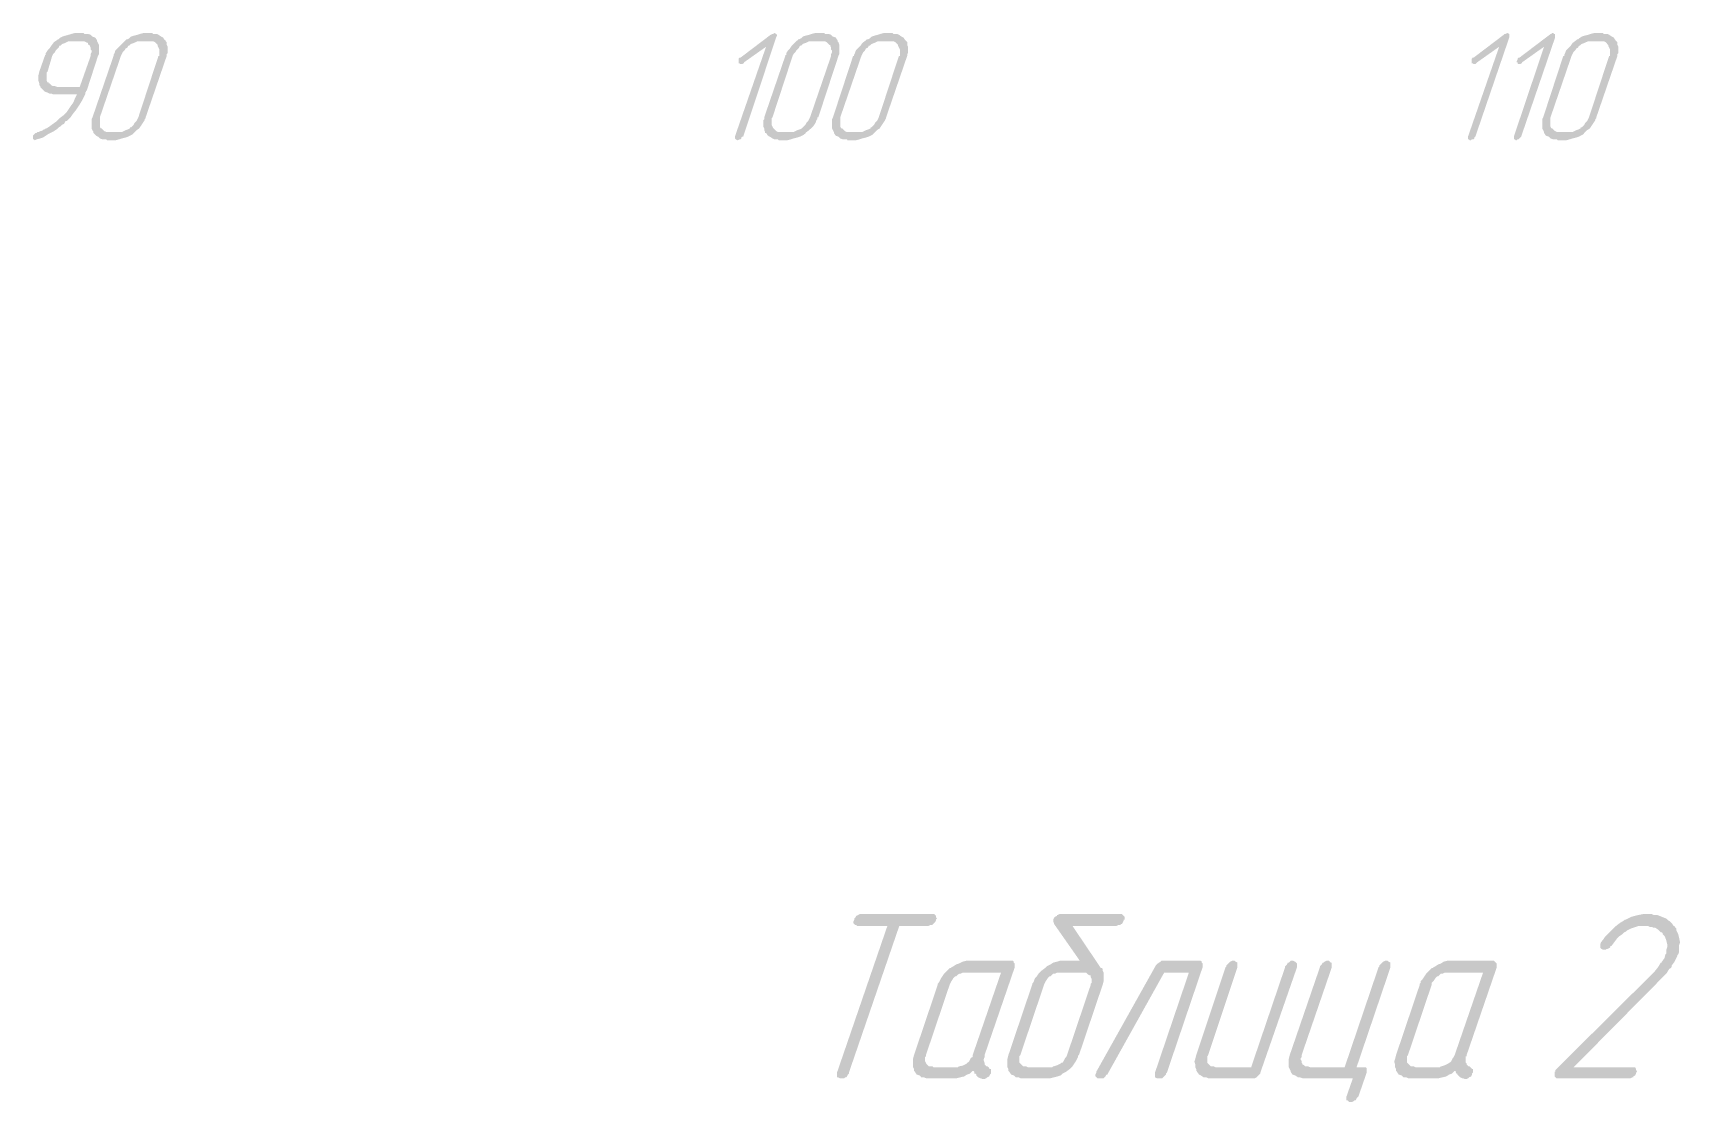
# Model space of a CAD drawing. Extents: x 346 to 4955, y 45 to 639.
# Drawn here: x 1368.75 to 1414.24, y 194.89 to 224.39 of the extents above; entities that cross this region are included whole.
import ezdxf

# ---------------------------------------------------------------- set-up
doc = ezdxf.new("R2010")
doc.units = 0
doc.header["$MEASUREMENT"] = 0
doc.layers.add('PDF _Сплошная заливка', color=7, linetype='CONTINUOUS')

msp = doc.modelspace()

# ---------------------------------------------------------------- hatches: boundary and pattern name
at = {"layer": 'PDF _Сплошная заливка', "transparency": 33554559}
h = msp.add_hatch(color=256, dxfattribs=at)
h.paths.add_polyline_path([(1370.069, 224.166), (1369.816, 224.166), (1369.791, 224.166), (1369.74, 224.166), (1369.69, 224.141), (1369.639, 224.116), (1369.563, 224.09), (1369.513, 224.04), (1369.513, 224.04), (1369.487, 224.04), (1369.462, 223.989), (1369.437, 223.964), (1369.386, 223.913), (1369.361, 223.863), (1369.31, 223.812), (1369.285, 223.761), (1369.158, 223.331), (1369.158, 223.331), (1369.133, 223.306), (1369.133, 223.28), (1369.133, 223.23), (1369.133, 223.179), (1369.133, 223.128), (1369.133, 223.078), (1369.158, 223.027), (1369.184, 223.027), (1369.184, 223.002), (1369.209, 223.002), (1369.234, 222.976), (1369.259, 222.951), (1369.31, 222.926), (1369.361, 222.926), (1369.437, 222.901), (1370.044, 222.901), (1370.348, 223.761), (1370.348, 223.761), (1370.348, 223.787), (1370.348, 223.812), (1370.373, 223.863), (1370.373, 223.913), (1370.348, 223.938), (1370.348, 223.989), (1370.322, 224.04), (1370.322, 224.065), (1370.297, 224.065), (1370.272, 224.09), (1370.272, 224.116), (1370.221, 224.141), (1370.17, 224.166), (1370.12, 224.166)], flags=0)
h.paths.add_polyline_path([(1370.17, 224.369), (1370.221, 224.369), (1370.272, 224.369), (1370.348, 224.344), (1370.398, 224.293), (1370.474, 224.268), (1370.525, 224.192), (1370.525, 224.192), (1370.525, 224.166), (1370.55, 224.116), (1370.575, 224.065), (1370.575, 224.014), (1370.575, 223.938), (1370.575, 223.837), (1370.575, 223.812), (1370.55, 223.761), (1370.246, 222.825), (1370.246, 222.799), (1370.221, 222.799), (1370.221, 222.774), (1370.196, 222.749), (1370.196, 222.698), (1370.17, 222.647), (1370.145, 222.597), (1370.12, 222.546), (1370.044, 222.42), (1369.943, 222.268), (1369.841, 222.141), (1369.791, 222.065), (1369.715, 221.989), (1369.715, 221.989), (1369.69, 221.964), (1369.664, 221.964), (1369.639, 221.939), (1369.614, 221.888), (1369.563, 221.863), (1369.513, 221.812), (1369.462, 221.787), (1369.411, 221.736), (1369.335, 221.685), (1369.184, 221.609), (1369.032, 221.508), (1368.956, 221.483), (1368.854, 221.458), (1368.854, 221.458), (1368.804, 221.432), (1368.804, 221.432), (1368.779, 221.458), (1368.753, 221.458), (1368.753, 221.483), (1368.753, 221.508), (1368.753, 221.533), (1368.753, 221.559), (1368.753, 221.559), (1368.779, 221.584), (1368.804, 221.609), (1368.829, 221.635), (1368.854, 221.635), (1368.854, 221.635), (1368.854, 221.635), (1368.88, 221.66), (1368.88, 221.66), (1368.905, 221.66), (1368.956, 221.685), (1368.981, 221.685), (1369.032, 221.711), (1369.032, 221.711), (1369.032, 221.711), (1369.057, 221.736), (1369.082, 221.736), (1369.108, 221.761), (1369.133, 221.761), (1369.209, 221.812), (1369.31, 221.888), (1369.386, 221.939), (1369.487, 222.04), (1369.588, 222.116), (1369.588, 222.116), (1369.614, 222.141), (1369.614, 222.141), (1369.639, 222.166), (1369.69, 222.217), (1369.74, 222.293), (1369.791, 222.369), (1369.867, 222.47), (1369.917, 222.597), (1369.968, 222.698), (1369.335, 222.698), (1369.31, 222.698), (1369.259, 222.723), (1369.209, 222.723), (1369.158, 222.749), (1369.082, 222.774), (1369.032, 222.825), (1368.981, 222.875), (1368.956, 222.901), (1368.956, 222.926), (1368.93, 222.951), (1368.93, 223.002), (1368.905, 223.078), (1368.905, 223.154), (1368.905, 223.23), (1368.93, 223.331), (1369.082, 223.761), (1369.082, 223.761), (1369.082, 223.761), (1369.082, 223.787), (1369.108, 223.787), (1369.108, 223.837), (1369.158, 223.913), (1369.209, 223.964), (1369.259, 224.04), (1369.335, 224.141), (1369.411, 224.192), (1369.411, 224.192), (1369.437, 224.217), (1369.437, 224.217), (1369.462, 224.217), (1369.513, 224.268), (1369.563, 224.293), (1369.639, 224.318), (1369.74, 224.344), (1369.816, 224.369), (1369.917, 224.394), (1370.145, 224.394)], flags=0)
h = msp.add_hatch(color=256, dxfattribs=at)
h.paths.add_polyline_path([(1371.967, 224.166), (1371.714, 224.166), (1371.689, 224.166), (1371.638, 224.166), (1371.588, 224.141), (1371.537, 224.116), (1371.461, 224.09), (1371.411, 224.04), (1371.411, 224.04), (1371.385, 224.04), (1371.36, 223.989), (1371.309, 223.964), (1371.284, 223.913), (1371.233, 223.863), (1371.208, 223.812), (1371.183, 223.761), (1370.601, 222.065), (1370.601, 222.065), (1370.601, 222.04), (1370.601, 222.014), (1370.601, 221.964), (1370.601, 221.913), (1370.601, 221.863), (1370.601, 221.812), (1370.626, 221.761), (1370.626, 221.761), (1370.651, 221.761), (1370.677, 221.736), (1370.702, 221.711), (1370.727, 221.685), (1370.778, 221.66), (1370.829, 221.66), (1370.879, 221.66), (1371.132, 221.66), (1371.157, 221.66), (1371.208, 221.66), (1371.259, 221.685), (1371.309, 221.711), (1371.385, 221.736), (1371.436, 221.761), (1371.436, 221.787), (1371.461, 221.787), (1371.487, 221.812), (1371.537, 221.863), (1371.562, 221.913), (1371.613, 221.964), (1371.638, 222.014), (1371.664, 222.065), (1372.22, 223.761), (1372.246, 223.761), (1372.246, 223.787), (1372.246, 223.812), (1372.246, 223.863), (1372.246, 223.913), (1372.246, 223.938), (1372.22, 223.989), (1372.195, 224.04), (1372.195, 224.065), (1372.195, 224.065), (1372.17, 224.09), (1372.144, 224.116), (1372.119, 224.141), (1372.069, 224.166), (1372.018, 224.166)], flags=0)
h.paths.add_polyline_path([(1372.069, 224.369), (1372.119, 224.369), (1372.17, 224.369), (1372.22, 224.344), (1372.296, 224.293), (1372.347, 224.268), (1372.398, 224.192), (1372.423, 224.192), (1372.423, 224.166), (1372.448, 224.141), (1372.448, 224.065), (1372.474, 224.014), (1372.474, 223.938), (1372.474, 223.837), (1372.448, 223.812), (1372.448, 223.761), (1371.866, 222.065), (1371.866, 222.065), (1371.866, 222.065), (1371.866, 222.04), (1371.841, 222.014), (1371.841, 221.989), (1371.79, 221.913), (1371.74, 221.837), (1371.689, 221.761), (1371.613, 221.711), (1371.537, 221.635), (1371.537, 221.635), (1371.512, 221.609), (1371.512, 221.609), (1371.487, 221.584), (1371.436, 221.559), (1371.385, 221.533), (1371.309, 221.508), (1371.208, 221.483), (1371.132, 221.458), (1371.031, 221.432), (1370.803, 221.432), (1370.778, 221.458), (1370.727, 221.458), (1370.677, 221.458), (1370.601, 221.483), (1370.55, 221.533), (1370.5, 221.559), (1370.424, 221.635), (1370.424, 221.635), (1370.424, 221.66), (1370.398, 221.711), (1370.373, 221.761), (1370.373, 221.812), (1370.373, 221.888), (1370.373, 221.989), (1370.373, 222.014), (1370.398, 222.065), (1370.98, 223.761), (1370.98, 223.761), (1370.98, 223.761), (1370.98, 223.787), (1370.98, 223.787), (1371.006, 223.837), (1371.031, 223.913), (1371.082, 223.964), (1371.157, 224.04), (1371.233, 224.116), (1371.309, 224.192), (1371.309, 224.192), (1371.309, 224.192), (1371.335, 224.217), (1371.36, 224.217), (1371.411, 224.242), (1371.461, 224.293), (1371.537, 224.318), (1371.638, 224.344), (1371.714, 224.369), (1371.816, 224.394), (1372.043, 224.394)], flags=0)
for points in [[(1389.278, 224.369), (1389.278, 224.369), (1389.303, 224.344), (1389.303, 224.318), (1389.278, 224.268), (1388.367, 221.533), (1388.367, 221.533), (1388.342, 221.533), (1388.316, 221.508), (1388.316, 221.483), (1388.291, 221.458), (1388.266, 221.458), (1388.215, 221.432), (1388.215, 221.432), (1388.164, 221.458), (1388.164, 221.458), (1388.139, 221.483), (1388.139, 221.508), (1388.139, 221.533), (1389, 224.014), (1388.392, 223.584), (1388.392, 223.559), (1388.367, 223.559), (1388.342, 223.533), (1388.316, 223.533), (1388.291, 223.533), (1388.291, 223.533), (1388.266, 223.559), (1388.24, 223.559), (1388.24, 223.584), (1388.24, 223.584), (1388.24, 223.609), (1388.24, 223.66), (1388.24, 223.66), (1388.24, 223.685), (1388.266, 223.711), (1388.291, 223.711), (1389.126, 224.344), (1389.151, 224.344), (1389.151, 224.369), (1389.202, 224.369), (1389.227, 224.394), (1389.227, 224.394)], [(1409.524, 224.369), (1409.524, 224.369), (1409.524, 224.344), (1409.524, 224.318), (1409.524, 224.268), (1408.588, 221.533), (1408.588, 221.533), (1408.588, 221.533), (1408.563, 221.508), (1408.563, 221.483), (1408.537, 221.458), (1408.487, 221.458), (1408.461, 221.432), (1408.436, 221.432), (1408.411, 221.458), (1408.385, 221.458), (1408.385, 221.483), (1408.385, 221.508), (1408.385, 221.533), (1409.246, 224.014), (1408.638, 223.584), (1408.613, 223.559), (1408.613, 223.559), (1408.588, 223.533), (1408.563, 223.533), (1408.537, 223.533), (1408.537, 223.533), (1408.512, 223.559), (1408.487, 223.559), (1408.487, 223.584), (1408.487, 223.584), (1408.487, 223.609), (1408.487, 223.66), (1408.487, 223.66), (1408.487, 223.685), (1408.512, 223.711), (1408.537, 223.711), (1409.372, 224.344), (1409.372, 224.344), (1409.398, 224.369), (1409.423, 224.369), (1409.474, 224.394), (1409.474, 224.394)], [(1410.764, 224.369), (1410.79, 224.369), (1410.79, 224.344), (1410.79, 224.318), (1410.79, 224.268), (1409.853, 221.533), (1409.853, 221.533), (1409.853, 221.533), (1409.828, 221.508), (1409.803, 221.483), (1409.777, 221.458), (1409.752, 221.458), (1409.727, 221.432), (1409.701, 221.432), (1409.676, 221.458), (1409.651, 221.458), (1409.651, 221.483), (1409.651, 221.508), (1409.651, 221.533), (1410.486, 224.014), (1409.879, 223.584), (1409.879, 223.559), (1409.853, 223.559), (1409.828, 223.533), (1409.803, 223.533), (1409.803, 223.533), (1409.777, 223.533), (1409.752, 223.559), (1409.752, 223.559), (1409.752, 223.584), (1409.727, 223.584), (1409.727, 223.609), (1409.752, 223.66), (1409.752, 223.66), (1409.752, 223.685), (1409.777, 223.711), (1409.803, 223.711), (1410.638, 224.344), (1410.638, 224.344), (1410.663, 224.369), (1410.688, 224.369), (1410.714, 224.394), (1410.739, 224.394)], [(1393.641, 200.078), (1393.666, 200.053), (1393.691, 200.028), (1393.691, 200.028), (1393.691, 200.002), (1393.717, 199.952), (1393.691, 199.926), (1393.691, 199.926), (1393.691, 199.901), (1393.666, 199.851), (1393.615, 199.8), (1393.615, 199.8), (1393.59, 199.775), (1393.539, 199.775), (1393.489, 199.749), (1392.679, 199.749), (1391.287, 195.699), (1391.287, 195.673), (1391.262, 195.648), (1391.236, 195.597), (1391.211, 195.572), (1391.186, 195.572), (1391.16, 195.547), (1391.135, 195.547), (1391.085, 195.547), (1391.059, 195.547), (1391.059, 195.547), (1391.034, 195.547), (1390.983, 195.572), (1390.958, 195.572), (1390.958, 195.597), (1390.958, 195.648), (1390.958, 195.699), (1392.35, 199.749), (1391.515, 199.749), (1391.49, 199.775), (1391.464, 199.775), (1391.439, 199.8), (1391.439, 199.8), (1391.414, 199.825), (1391.414, 199.876), (1391.439, 199.926), (1391.439, 199.926), (1391.439, 199.952), (1391.464, 199.977), (1391.49, 200.028), (1391.515, 200.028), (1391.54, 200.053), (1391.591, 200.078), (1391.641, 200.078), (1393.615, 200.078)], [(1413.431, 200.078), (1413.457, 200.078), (1413.507, 200.053), (1413.609, 200.053), (1413.735, 200.002), (1413.862, 199.952), (1413.912, 199.901), (1413.963, 199.876), (1414.013, 199.825), (1414.064, 199.749), (1414.064, 199.749), (1414.089, 199.749), (1414.089, 199.724), (1414.115, 199.699), (1414.14, 199.673), (1414.14, 199.623), (1414.191, 199.521), (1414.216, 199.42), (1414.241, 199.294), (1414.216, 199.218), (1414.216, 199.142), (1414.216, 199.04), (1414.191, 198.965), (1414.191, 198.965), (1414.165, 198.939), (1414.165, 198.914), (1414.14, 198.863), (1414.115, 198.813), (1414.089, 198.762), (1414.013, 198.661), (1414.013, 198.635), (1414.013, 198.635), (1413.988, 198.585), (1413.938, 198.559), (1413.912, 198.509), (1413.862, 198.433), (1413.811, 198.382), (1413.735, 198.306), (1411.306, 195.851), (1412.951, 195.851), (1412.976, 195.851), (1413.001, 195.851), (1413.026, 195.8), (1413.026, 195.8), (1413.026, 195.775), (1413.052, 195.724), (1413.026, 195.699), (1413.026, 195.699), (1413.026, 195.673), (1413.001, 195.623), (1412.951, 195.597), (1412.951, 195.572), (1412.925, 195.572), (1412.875, 195.547), (1412.824, 195.547), (1410.875, 195.547), (1410.85, 195.547), (1410.825, 195.547), (1410.774, 195.597), (1410.774, 195.597), (1410.774, 195.623), (1410.774, 195.648), (1410.774, 195.699), (1410.774, 195.724), (1410.799, 195.724), (1410.799, 195.775), (1410.825, 195.8), (1413.533, 198.484), (1413.634, 198.61), (1413.71, 198.737), (1413.735, 198.737), (1413.735, 198.737), (1413.735, 198.762), (1413.76, 198.787), (1413.811, 198.863), (1413.836, 198.965), (1413.836, 198.965), (1413.862, 198.99), (1413.862, 199.015), (1413.862, 199.091), (1413.887, 199.167), (1413.887, 199.243), (1413.862, 199.344), (1413.836, 199.42), (1413.811, 199.471), (1413.76, 199.521), (1413.76, 199.521), (1413.76, 199.547), (1413.735, 199.572), (1413.71, 199.572), (1413.685, 199.597), (1413.634, 199.648), (1413.558, 199.699), (1413.533, 199.699), (1413.533, 199.699), (1413.507, 199.699), (1413.457, 199.724), (1413.406, 199.724), (1413.355, 199.749), (1413.254, 199.749), (1413.204, 199.749), (1413.178, 199.749), (1413.102, 199.749), (1413.026, 199.724), (1412.951, 199.699), (1412.875, 199.673), (1412.773, 199.623), (1412.773, 199.623), (1412.748, 199.597), (1412.698, 199.572), (1412.647, 199.521), (1412.571, 199.471), (1412.495, 199.395), (1412.419, 199.294), (1412.343, 199.192), (1412.318, 199.192), (1412.318, 199.167), (1412.293, 199.142), (1412.242, 199.116), (1412.242, 199.116), (1412.217, 199.116), (1412.191, 199.091), (1412.141, 199.091), (1412.141, 199.091), (1412.115, 199.091), (1412.065, 199.116), (1412.039, 199.142), (1412.039, 199.142), (1412.039, 199.167), (1412.039, 199.192), (1412.039, 199.243), (1412.065, 199.319), (1412.065, 199.319), (1412.09, 199.319), (1412.09, 199.344), (1412.115, 199.37), (1412.166, 199.446), (1412.242, 199.521), (1412.343, 199.623), (1412.444, 199.724), (1412.571, 199.825), (1412.698, 199.901), (1412.698, 199.901), (1412.698, 199.901), (1412.723, 199.926), (1412.748, 199.926), (1412.799, 199.952), (1412.9, 200.002), (1413.001, 200.028), (1413.102, 200.053), (1413.229, 200.078), (1413.355, 200.078), (1413.381, 200.078)], [(1401.005, 198.787), (1401.031, 198.762), (1401.031, 198.737), (1401.056, 198.711), (1401.056, 198.686), (1401.056, 198.61), (1400.069, 195.699), (1400.044, 195.673), (1400.044, 195.648), (1400.018, 195.623), (1399.968, 195.572), (1399.968, 195.572), (1399.942, 195.547), (1399.892, 195.547), (1399.841, 195.547), (1399.841, 195.547), (1399.816, 195.547), (1399.79, 195.547), (1399.74, 195.572), (1399.74, 195.572), (1399.74, 195.597), (1399.74, 195.648), (1399.74, 195.699), (1400.676, 198.458), (1399.993, 198.458), (1398.424, 195.648), (1398.424, 195.648), (1398.399, 195.648), (1398.373, 195.597), (1398.323, 195.547), (1398.272, 195.547), (1398.221, 195.547), (1398.221, 195.547), (1398.196, 195.547), (1398.145, 195.547), (1398.12, 195.572), (1398.12, 195.572), (1398.095, 195.597), (1398.095, 195.648), (1398.12, 195.699), (1398.12, 195.724), (1399.765, 198.661), (1399.765, 198.661), (1399.79, 198.686), (1399.816, 198.711), (1399.892, 198.762), (1399.917, 198.787), (1399.968, 198.787), (1400.98, 198.787)], [(1403.561, 198.787), (1403.612, 198.762), (1403.637, 198.737), (1403.637, 198.737), (1403.663, 198.711), (1403.663, 198.661), (1403.663, 198.61), (1402.65, 195.699), (1402.65, 195.699), (1402.65, 195.673), (1402.625, 195.648), (1402.6, 195.623), (1402.574, 195.597), (1402.549, 195.572), (1402.498, 195.547), (1402.448, 195.547), (1401.258, 195.547), (1401.208, 195.547), (1401.157, 195.572), (1401.081, 195.572), (1401.005, 195.623), (1400.955, 195.648), (1400.904, 195.724), (1400.904, 195.724), (1400.879, 195.749), (1400.879, 195.8), (1400.853, 195.851), (1400.853, 195.927), (1400.828, 196.003), (1400.853, 196.078), (1400.879, 196.18), (1401.689, 198.61), (1401.714, 198.635), (1401.714, 198.661), (1401.739, 198.686), (1401.79, 198.737), (1401.79, 198.737), (1401.815, 198.762), (1401.866, 198.787), (1401.916, 198.787), (1401.916, 198.787), (1401.942, 198.787), (1401.967, 198.762), (1402.018, 198.737), (1402.018, 198.737), (1402.018, 198.711), (1402.018, 198.661), (1402.018, 198.61), (1401.208, 196.18), (1401.208, 196.18), (1401.182, 196.154), (1401.182, 196.129), (1401.182, 196.104), (1401.182, 196.053), (1401.182, 196.028), (1401.182, 195.977), (1401.208, 195.952), (1401.208, 195.952), (1401.233, 195.927), (1401.258, 195.901), (1401.284, 195.876), (1401.309, 195.876), (1401.36, 195.876), (1401.41, 195.851), (1402.397, 195.851), (1403.334, 198.61), (1403.334, 198.635), (1403.359, 198.661), (1403.384, 198.686), (1403.41, 198.737), (1403.435, 198.737), (1403.46, 198.762), (1403.485, 198.787), (1403.536, 198.787)], [(1406.168, 198.787), (1406.193, 198.762), (1406.244, 198.737), (1406.244, 198.737), (1406.244, 198.711), (1406.244, 198.661), (1406.244, 198.61), (1405.308, 195.851), (1405.485, 195.851), (1405.51, 195.851), (1405.561, 195.851), (1405.586, 195.825), (1405.586, 195.8), (1405.586, 195.749), (1405.586, 195.699), (1405.358, 195.041), (1405.358, 195.041), (1405.333, 195.015), (1405.308, 194.99), (1405.282, 194.939), (1405.257, 194.939), (1405.232, 194.914), (1405.181, 194.889), (1405.13, 194.889), (1405.13, 194.889), (1405.105, 194.889), (1405.08, 194.914), (1405.055, 194.939), (1405.029, 194.939), (1405.029, 194.965), (1405.029, 194.99), (1405.029, 195.041), (1405.206, 195.547), (1403.84, 195.547), (1403.814, 195.547), (1403.738, 195.572), (1403.688, 195.572), (1403.612, 195.623), (1403.536, 195.648), (1403.485, 195.724), (1403.485, 195.724), (1403.485, 195.749), (1403.46, 195.8), (1403.435, 195.851), (1403.435, 195.927), (1403.435, 196.003), (1403.435, 196.078), (1403.46, 196.18), (1404.295, 198.61), (1404.295, 198.635), (1404.321, 198.661), (1404.346, 198.686), (1404.371, 198.737), (1404.397, 198.737), (1404.422, 198.762), (1404.472, 198.787), (1404.498, 198.787), (1404.523, 198.787), (1404.548, 198.787), (1404.574, 198.762), (1404.599, 198.737), (1404.624, 198.737), (1404.624, 198.711), (1404.624, 198.661), (1404.624, 198.61), (1403.789, 196.18), (1403.789, 196.18), (1403.789, 196.154), (1403.789, 196.129), (1403.764, 196.104), (1403.764, 196.053), (1403.789, 196.028), (1403.789, 195.977), (1403.814, 195.952), (1403.814, 195.952), (1403.814, 195.927), (1403.865, 195.901), (1403.89, 195.876), (1403.916, 195.876), (1403.966, 195.876), (1404.017, 195.851), (1404.979, 195.851), (1405.915, 198.61), (1405.94, 198.635), (1405.94, 198.661), (1405.966, 198.686), (1406.016, 198.737), (1406.016, 198.737), (1406.041, 198.762), (1406.092, 198.787), (1406.143, 198.787), (1406.143, 198.787)]]:
    msp.add_hatch(color=256, dxfattribs=at).paths.add_polyline_path(points)
h = msp.add_hatch(color=256, dxfattribs=at)
h.paths.add_polyline_path([(1390.518, 224.166), (1390.265, 224.166), (1390.24, 224.166), (1390.189, 224.166), (1390.138, 224.141), (1390.088, 224.116), (1390.012, 224.09), (1389.961, 224.04), (1389.961, 224.04), (1389.936, 224.04), (1389.911, 223.989), (1389.885, 223.964), (1389.835, 223.913), (1389.809, 223.863), (1389.759, 223.812), (1389.733, 223.761), (1389.177, 222.065), (1389.177, 222.065), (1389.151, 222.04), (1389.151, 222.014), (1389.151, 221.964), (1389.151, 221.913), (1389.151, 221.863), (1389.177, 221.812), (1389.202, 221.761), (1389.202, 221.761), (1389.202, 221.761), (1389.227, 221.736), (1389.253, 221.711), (1389.278, 221.685), (1389.329, 221.66), (1389.379, 221.66), (1389.455, 221.66), (1389.683, 221.66), (1389.708, 221.66), (1389.759, 221.66), (1389.809, 221.685), (1389.86, 221.711), (1389.936, 221.736), (1389.987, 221.761), (1390.012, 221.787), (1390.012, 221.787), (1390.037, 221.812), (1390.088, 221.863), (1390.113, 221.913), (1390.164, 221.964), (1390.189, 222.014), (1390.214, 222.065), (1390.796, 223.761), (1390.796, 223.761), (1390.796, 223.787), (1390.796, 223.812), (1390.822, 223.863), (1390.822, 223.913), (1390.796, 223.938), (1390.796, 223.989), (1390.771, 224.04), (1390.771, 224.065), (1390.746, 224.065), (1390.72, 224.09), (1390.695, 224.116), (1390.67, 224.141), (1390.619, 224.166), (1390.569, 224.166)], flags=0)
h.paths.add_polyline_path([(1390.619, 224.369), (1390.67, 224.369), (1390.72, 224.369), (1390.796, 224.344), (1390.847, 224.293), (1390.923, 224.268), (1390.974, 224.192), (1390.974, 224.192), (1390.974, 224.166), (1390.999, 224.141), (1391.024, 224.065), (1391.024, 224.014), (1391.024, 223.938), (1391.024, 223.837), (1391.024, 223.812), (1390.999, 223.761), (1390.442, 222.065), (1390.442, 222.065), (1390.417, 222.065), (1390.417, 222.04), (1390.417, 222.014), (1390.392, 221.989), (1390.366, 221.913), (1390.316, 221.837), (1390.24, 221.761), (1390.189, 221.711), (1390.088, 221.635), (1390.088, 221.635), (1390.088, 221.609), (1390.062, 221.609), (1390.037, 221.584), (1389.987, 221.559), (1389.936, 221.533), (1389.86, 221.508), (1389.759, 221.483), (1389.683, 221.458), (1389.582, 221.432), (1389.354, 221.432), (1389.329, 221.458), (1389.278, 221.458), (1389.227, 221.458), (1389.177, 221.483), (1389.101, 221.533), (1389.05, 221.559), (1389, 221.635), (1388.974, 221.635), (1388.974, 221.66), (1388.949, 221.711), (1388.949, 221.761), (1388.924, 221.812), (1388.924, 221.888), (1388.924, 221.989), (1388.949, 222.014), (1388.949, 222.065), (1389.531, 223.761), (1389.531, 223.761), (1389.531, 223.761), (1389.531, 223.787), (1389.556, 223.787), (1389.556, 223.837), (1389.607, 223.913), (1389.658, 223.964), (1389.708, 224.04), (1389.784, 224.116), (1389.86, 224.192), (1389.86, 224.192), (1389.885, 224.192), (1389.885, 224.217), (1389.911, 224.217), (1389.961, 224.242), (1390.012, 224.293), (1390.088, 224.318), (1390.189, 224.344), (1390.265, 224.369), (1390.366, 224.394), (1390.619, 224.394)], flags=0)
h = msp.add_hatch(color=256, dxfattribs=at)
h.paths.add_polyline_path([(1392.391, 224.166), (1392.163, 224.166), (1392.138, 224.166), (1392.087, 224.166), (1392.036, 224.141), (1391.986, 224.116), (1391.91, 224.09), (1391.859, 224.04), (1391.859, 224.04), (1391.834, 224.04), (1391.809, 223.989), (1391.758, 223.964), (1391.733, 223.913), (1391.682, 223.863), (1391.657, 223.812), (1391.632, 223.761), (1391.049, 222.065), (1391.049, 222.065), (1391.049, 222.04), (1391.049, 222.014), (1391.049, 221.964), (1391.049, 221.913), (1391.049, 221.863), (1391.049, 221.812), (1391.075, 221.761), (1391.075, 221.761), (1391.1, 221.761), (1391.125, 221.736), (1391.151, 221.711), (1391.176, 221.685), (1391.227, 221.66), (1391.277, 221.66), (1391.328, 221.66), (1391.581, 221.66), (1391.606, 221.66), (1391.657, 221.66), (1391.708, 221.685), (1391.758, 221.711), (1391.834, 221.736), (1391.885, 221.761), (1391.885, 221.787), (1391.91, 221.787), (1391.935, 221.812), (1391.986, 221.863), (1392.011, 221.913), (1392.062, 221.964), (1392.087, 222.014), (1392.112, 222.065), (1392.669, 223.761), (1392.695, 223.761), (1392.695, 223.787), (1392.695, 223.812), (1392.695, 223.863), (1392.695, 223.913), (1392.695, 223.938), (1392.669, 223.989), (1392.644, 224.04), (1392.644, 224.065), (1392.644, 224.065), (1392.619, 224.09), (1392.593, 224.116), (1392.568, 224.141), (1392.517, 224.166), (1392.467, 224.166)], flags=0)
h.paths.add_polyline_path([(1392.517, 224.369), (1392.568, 224.369), (1392.619, 224.369), (1392.669, 224.344), (1392.745, 224.293), (1392.796, 224.268), (1392.846, 224.192), (1392.846, 224.192), (1392.872, 224.166), (1392.897, 224.141), (1392.897, 224.065), (1392.922, 224.014), (1392.922, 223.938), (1392.922, 223.837), (1392.897, 223.812), (1392.897, 223.761), (1392.315, 222.065), (1392.315, 222.065), (1392.315, 222.065), (1392.315, 222.04), (1392.29, 222.014), (1392.29, 221.989), (1392.239, 221.913), (1392.188, 221.837), (1392.138, 221.761), (1392.062, 221.711), (1391.986, 221.635), (1391.986, 221.635), (1391.961, 221.609), (1391.961, 221.609), (1391.935, 221.584), (1391.885, 221.559), (1391.834, 221.533), (1391.758, 221.508), (1391.657, 221.483), (1391.581, 221.458), (1391.48, 221.432), (1391.252, 221.432), (1391.227, 221.458), (1391.176, 221.458), (1391.125, 221.458), (1391.049, 221.483), (1390.999, 221.533), (1390.923, 221.559), (1390.872, 221.635), (1390.872, 221.635), (1390.872, 221.66), (1390.847, 221.711), (1390.822, 221.761), (1390.822, 221.812), (1390.822, 221.888), (1390.822, 221.989), (1390.822, 222.014), (1390.847, 222.065), (1391.404, 223.761), (1391.404, 223.761), (1391.429, 223.761), (1391.429, 223.787), (1391.429, 223.787), (1391.454, 223.837), (1391.48, 223.913), (1391.53, 223.964), (1391.606, 224.04), (1391.657, 224.116), (1391.758, 224.192), (1391.758, 224.192), (1391.758, 224.192), (1391.783, 224.217), (1391.809, 224.217), (1391.859, 224.242), (1391.91, 224.293), (1391.986, 224.318), (1392.087, 224.344), (1392.163, 224.369), (1392.264, 224.394), (1392.492, 224.394)], flags=0)
h = msp.add_hatch(color=256, dxfattribs=at)
h.paths.add_polyline_path([(1412.004, 224.166), (1411.777, 224.166), (1411.751, 224.166), (1411.701, 224.166), (1411.65, 224.141), (1411.599, 224.116), (1411.524, 224.09), (1411.473, 224.04), (1411.448, 224.04), (1411.448, 224.04), (1411.422, 223.989), (1411.372, 223.964), (1411.346, 223.913), (1411.296, 223.863), (1411.27, 223.812), (1411.245, 223.761), (1410.663, 222.065), (1410.663, 222.065), (1410.663, 222.04), (1410.663, 222.014), (1410.663, 221.964), (1410.663, 221.913), (1410.663, 221.863), (1410.663, 221.812), (1410.688, 221.761), (1410.688, 221.761), (1410.714, 221.761), (1410.739, 221.736), (1410.764, 221.711), (1410.79, 221.685), (1410.84, 221.66), (1410.891, 221.66), (1410.941, 221.66), (1411.194, 221.66), (1411.22, 221.66), (1411.27, 221.66), (1411.321, 221.685), (1411.372, 221.711), (1411.448, 221.736), (1411.498, 221.761), (1411.498, 221.787), (1411.524, 221.787), (1411.549, 221.812), (1411.599, 221.863), (1411.625, 221.913), (1411.675, 221.964), (1411.701, 222.014), (1411.726, 222.065), (1412.283, 223.761), (1412.308, 223.761), (1412.308, 223.787), (1412.308, 223.812), (1412.308, 223.863), (1412.308, 223.913), (1412.308, 223.938), (1412.283, 223.989), (1412.257, 224.04), (1412.257, 224.065), (1412.257, 224.065), (1412.232, 224.09), (1412.207, 224.116), (1412.182, 224.141), (1412.131, 224.166), (1412.08, 224.166)], flags=0)
h.paths.add_polyline_path([(1412.131, 224.369), (1412.182, 224.369), (1412.232, 224.369), (1412.283, 224.344), (1412.359, 224.293), (1412.409, 224.268), (1412.46, 224.192), (1412.46, 224.192), (1412.485, 224.166), (1412.511, 224.141), (1412.511, 224.065), (1412.536, 224.014), (1412.536, 223.938), (1412.536, 223.837), (1412.511, 223.812), (1412.511, 223.761), (1411.928, 222.065), (1411.928, 222.065), (1411.928, 222.065), (1411.928, 222.04), (1411.903, 222.014), (1411.903, 221.989), (1411.853, 221.913), (1411.802, 221.837), (1411.751, 221.761), (1411.675, 221.711), (1411.599, 221.635), (1411.599, 221.635), (1411.574, 221.609), (1411.574, 221.609), (1411.549, 221.584), (1411.498, 221.559), (1411.448, 221.533), (1411.372, 221.508), (1411.27, 221.483), (1411.194, 221.458), (1411.093, 221.432), (1410.866, 221.432), (1410.84, 221.458), (1410.79, 221.458), (1410.739, 221.458), (1410.663, 221.483), (1410.612, 221.533), (1410.537, 221.559), (1410.486, 221.635), (1410.486, 221.635), (1410.486, 221.66), (1410.461, 221.711), (1410.435, 221.761), (1410.435, 221.812), (1410.435, 221.888), (1410.435, 221.989), (1410.435, 222.014), (1410.461, 222.065), (1411.017, 223.761), (1411.017, 223.761), (1411.043, 223.761), (1411.043, 223.787), (1411.043, 223.787), (1411.068, 223.837), (1411.093, 223.913), (1411.144, 223.964), (1411.22, 224.04), (1411.27, 224.116), (1411.372, 224.192), (1411.372, 224.192), (1411.372, 224.192), (1411.397, 224.217), (1411.422, 224.217), (1411.448, 224.242), (1411.524, 224.293), (1411.599, 224.318), (1411.701, 224.344), (1411.777, 224.369), (1411.878, 224.394), (1412.106, 224.394)], flags=0)
h = msp.add_hatch(color=256, dxfattribs=at)
h.paths.add_polyline_path([(1397.766, 198.458), (1397.083, 198.458), (1397.057, 198.458), (1397.032, 198.458), (1396.981, 198.433), (1396.931, 198.433), (1396.905, 198.408), (1396.855, 198.357), (1396.83, 198.357), (1396.83, 198.357), (1396.804, 198.332), (1396.779, 198.306), (1396.728, 198.23), (1396.703, 198.18), (1396.678, 198.129), (1396.02, 196.18), (1396.02, 196.18), (1395.994, 196.154), (1395.994, 196.129), (1395.994, 196.104), (1395.994, 196.053), (1395.994, 196.028), (1395.994, 195.977), (1396.02, 195.952), (1396.02, 195.952), (1396.045, 195.927), (1396.07, 195.901), (1396.096, 195.876), (1396.146, 195.876), (1396.171, 195.876), (1396.222, 195.851), (1396.905, 195.851), (1396.931, 195.876), (1396.956, 195.876), (1397.032, 195.901), (1397.083, 195.927), (1397.133, 195.952), (1397.133, 195.952), (1397.158, 195.977), (1397.184, 195.977), (1397.209, 196.003), (1397.26, 196.104), (1397.285, 196.129), (1397.31, 196.18), (1397.968, 198.129), (1397.968, 198.129), (1397.968, 198.154), (1397.994, 198.18), (1397.994, 198.205), (1397.994, 198.256), (1397.994, 198.281), (1397.968, 198.332), (1397.968, 198.357), (1397.968, 198.382), (1397.943, 198.382), (1397.892, 198.408), (1397.867, 198.433), (1397.842, 198.458), (1397.791, 198.458)], flags=0)
h.paths.add_polyline_path([(1398.829, 200.078), (1398.854, 200.053), (1398.879, 200.028), (1398.879, 200.028), (1398.905, 200.002), (1398.905, 199.952), (1398.905, 199.926), (1398.879, 199.926), (1398.879, 199.901), (1398.854, 199.851), (1398.829, 199.8), (1398.803, 199.8), (1398.778, 199.775), (1398.728, 199.775), (1398.677, 199.749), (1397.462, 199.749), (1398.247, 198.585), (1398.247, 198.585), (1398.272, 198.585), (1398.272, 198.585), (1398.297, 198.559), (1398.297, 198.509), (1398.323, 198.458), (1398.323, 198.382), (1398.323, 198.306), (1398.323, 198.23), (1398.297, 198.129), (1397.639, 196.18), (1397.614, 196.18), (1397.614, 196.129), (1397.589, 196.078), (1397.563, 196.028), (1397.513, 195.952), (1397.462, 195.876), (1397.386, 195.8), (1397.285, 195.724), (1397.285, 195.724), (1397.234, 195.699), (1397.184, 195.673), (1397.133, 195.623), (1397.057, 195.597), (1396.956, 195.572), (1396.855, 195.547), (1396.754, 195.547), (1396.07, 195.547), (1396.02, 195.547), (1395.969, 195.572), (1395.893, 195.572), (1395.842, 195.623), (1395.767, 195.648), (1395.716, 195.724), (1395.716, 195.724), (1395.691, 195.749), (1395.691, 195.8), (1395.665, 195.851), (1395.665, 195.927), (1395.665, 196.003), (1395.665, 196.078), (1395.691, 196.18), (1396.349, 198.129), (1396.349, 198.154), (1396.374, 198.18), (1396.399, 198.23), (1396.425, 198.306), (1396.475, 198.357), (1396.526, 198.433), (1396.602, 198.509), (1396.703, 198.585), (1396.703, 198.585), (1396.754, 198.635), (1396.804, 198.661), (1396.855, 198.686), (1396.931, 198.737), (1397.032, 198.762), (1397.108, 198.787), (1397.209, 198.787), (1397.665, 198.787), (1396.956, 199.8), (1396.931, 199.876), (1396.931, 199.876), (1396.931, 199.901), (1396.931, 199.926), (1396.931, 199.952), (1396.956, 199.952), (1396.956, 199.977), (1396.981, 200.002), (1397.032, 200.028), (1397.032, 200.053), (1397.057, 200.053), (1397.108, 200.078), (1397.158, 200.078), (1398.803, 200.078)], flags=0)
h = msp.add_hatch(color=256, dxfattribs=at)
h.paths.add_polyline_path([(1395.488, 198.458), (1394.476, 198.458), (1394.451, 198.458), (1394.425, 198.458), (1394.375, 198.433), (1394.349, 198.433), (1394.299, 198.408), (1394.248, 198.357), (1394.248, 198.357), (1394.223, 198.357), (1394.197, 198.332), (1394.172, 198.306), (1394.122, 198.23), (1394.096, 198.18), (1394.071, 198.129), (1393.413, 196.18), (1393.413, 196.18), (1393.413, 196.154), (1393.388, 196.129), (1393.388, 196.104), (1393.388, 196.053), (1393.388, 196.028), (1393.413, 195.977), (1393.413, 195.952), (1393.438, 195.952), (1393.438, 195.927), (1393.464, 195.901), (1393.489, 195.876), (1393.539, 195.876), (1393.59, 195.876), (1393.615, 195.851), (1394.299, 195.851), (1394.324, 195.876), (1394.349, 195.876), (1394.451, 195.901), (1394.501, 195.927), (1394.526, 195.952), (1394.552, 195.952), (1394.552, 195.977), (1394.577, 195.977), (1394.602, 196.003), (1394.653, 196.104), (1394.704, 196.129), (1394.704, 196.18)], flags=0)
h.paths.add_polyline_path([(1395.817, 198.787), (1395.842, 198.762), (1395.842, 198.737), (1395.868, 198.711), (1395.868, 198.686), (1395.868, 198.61), (1395.033, 196.18), (1395.033, 196.18), (1395.033, 196.154), (1395.033, 196.154), (1395.033, 196.129), (1395.007, 196.053), (1395.033, 195.977), (1395.033, 195.977), (1395.033, 195.952), (1395.033, 195.927), (1395.083, 195.876), (1395.109, 195.876), (1395.134, 195.851), (1395.159, 195.851), (1395.159, 195.825), (1395.184, 195.8), (1395.21, 195.8), (1395.21, 195.775), (1395.21, 195.724), (1395.21, 195.699), (1395.21, 195.673), (1395.184, 195.648), (1395.159, 195.597), (1395.109, 195.572), (1395.109, 195.572), (1395.083, 195.547), (1395.033, 195.522), (1394.982, 195.522), (1394.931, 195.547), (1394.931, 195.547), (1394.906, 195.547), (1394.855, 195.572), (1394.805, 195.623), (1394.805, 195.623), (1394.805, 195.648), (1394.78, 195.673), (1394.754, 195.673), (1394.754, 195.724), (1394.729, 195.749), (1394.704, 195.749), (1394.678, 195.724), (1394.628, 195.673), (1394.552, 195.648), (1394.476, 195.597), (1394.375, 195.572), (1394.273, 195.547), (1394.172, 195.547), (1393.464, 195.547), (1393.413, 195.547), (1393.362, 195.572), (1393.286, 195.572), (1393.236, 195.623), (1393.16, 195.648), (1393.109, 195.724), (1393.109, 195.724), (1393.084, 195.749), (1393.084, 195.8), (1393.059, 195.851), (1393.059, 195.927), (1393.059, 196.003), (1393.059, 196.078), (1393.084, 196.18), (1393.742, 198.129), (1393.742, 198.154), (1393.767, 198.18), (1393.793, 198.23), (1393.818, 198.281), (1393.868, 198.357), (1393.919, 198.433), (1393.995, 198.509), (1394.071, 198.585), (1394.096, 198.585), (1394.122, 198.61), (1394.172, 198.635), (1394.248, 198.686), (1394.324, 198.711), (1394.425, 198.762), (1394.526, 198.787), (1394.628, 198.787), (1395.792, 198.787)], flags=0)
h = msp.add_hatch(color=256, dxfattribs=at)
h.paths.add_polyline_path([(1408.8, 198.458), (1407.788, 198.458), (1407.762, 198.458), (1407.737, 198.458), (1407.687, 198.433), (1407.636, 198.433), (1407.611, 198.408), (1407.56, 198.357), (1407.535, 198.357), (1407.535, 198.357), (1407.509, 198.332), (1407.484, 198.306), (1407.433, 198.23), (1407.383, 198.18), (1407.383, 198.129), (1406.725, 196.18), (1406.725, 196.18), (1406.7, 196.154), (1406.7, 196.129), (1406.7, 196.104), (1406.7, 196.053), (1406.7, 196.028), (1406.7, 195.977), (1406.725, 195.952), (1406.725, 195.952), (1406.75, 195.927), (1406.775, 195.901), (1406.801, 195.876), (1406.851, 195.876), (1406.877, 195.876), (1406.927, 195.851), (1407.611, 195.851), (1407.636, 195.876), (1407.661, 195.876), (1407.737, 195.901), (1407.788, 195.927), (1407.838, 195.952), (1407.838, 195.952), (1407.864, 195.977), (1407.889, 195.977), (1407.914, 196.003), (1407.965, 196.104), (1407.99, 196.129), (1408.015, 196.18)], flags=0)
h.paths.add_polyline_path([(1409.104, 198.787), (1409.129, 198.762), (1409.154, 198.737), (1409.18, 198.711), (1409.18, 198.686), (1409.18, 198.61), (1408.345, 196.18), (1408.345, 196.18), (1408.345, 196.154), (1408.319, 196.154), (1408.319, 196.129), (1408.319, 196.053), (1408.319, 195.977), (1408.319, 195.977), (1408.345, 195.952), (1408.345, 195.927), (1408.395, 195.876), (1408.42, 195.876), (1408.446, 195.851), (1408.446, 195.851), (1408.471, 195.825), (1408.496, 195.8), (1408.522, 195.8), (1408.522, 195.775), (1408.522, 195.724), (1408.522, 195.699), (1408.496, 195.673), (1408.496, 195.648), (1408.471, 195.597), (1408.42, 195.572), (1408.42, 195.572), (1408.395, 195.547), (1408.345, 195.522), (1408.294, 195.522), (1408.243, 195.547), (1408.243, 195.547), (1408.218, 195.547), (1408.167, 195.572), (1408.117, 195.623), (1408.117, 195.623), (1408.091, 195.648), (1408.091, 195.673), (1408.066, 195.673), (1408.041, 195.724), (1408.041, 195.749), (1408.015, 195.749), (1407.99, 195.724), (1407.94, 195.673), (1407.864, 195.648), (1407.788, 195.597), (1407.687, 195.572), (1407.585, 195.547), (1407.484, 195.547), (1406.775, 195.547), (1406.725, 195.547), (1406.674, 195.572), (1406.598, 195.572), (1406.548, 195.623), (1406.472, 195.648), (1406.421, 195.724), (1406.421, 195.724), (1406.396, 195.749), (1406.396, 195.8), (1406.371, 195.851), (1406.371, 195.927), (1406.345, 196.003), (1406.371, 196.078), (1406.396, 196.18), (1407.054, 198.129), (1407.054, 198.154), (1407.079, 198.18), (1407.079, 198.23), (1407.13, 198.281), (1407.18, 198.357), (1407.231, 198.433), (1407.307, 198.509), (1407.383, 198.585), (1407.408, 198.585), (1407.433, 198.61), (1407.484, 198.635), (1407.56, 198.686), (1407.636, 198.711), (1407.712, 198.762), (1407.813, 198.787), (1407.914, 198.787), (1409.078, 198.787)], flags=0)

doc.saveas('drawing.dxf')
